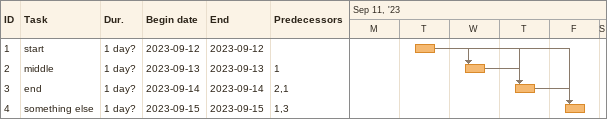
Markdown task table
| ID | Task | Duration | Start | Finish | Predecessors |
|---|---|---|---|---|---|
| 1 | start | 1d? | 2023-09-12 | 2023-09-12 |  |
| 2 | middle | 1d? | 2023-09-13 | 2023-09-13 | 1 |
| 3 | end | 1d? | 2023-09-14 | 2023-09-14 | 2, 1 |
| 4 | something else | 1d? | 2023-09-15 | 2023-09-15 | 1, 3 |
